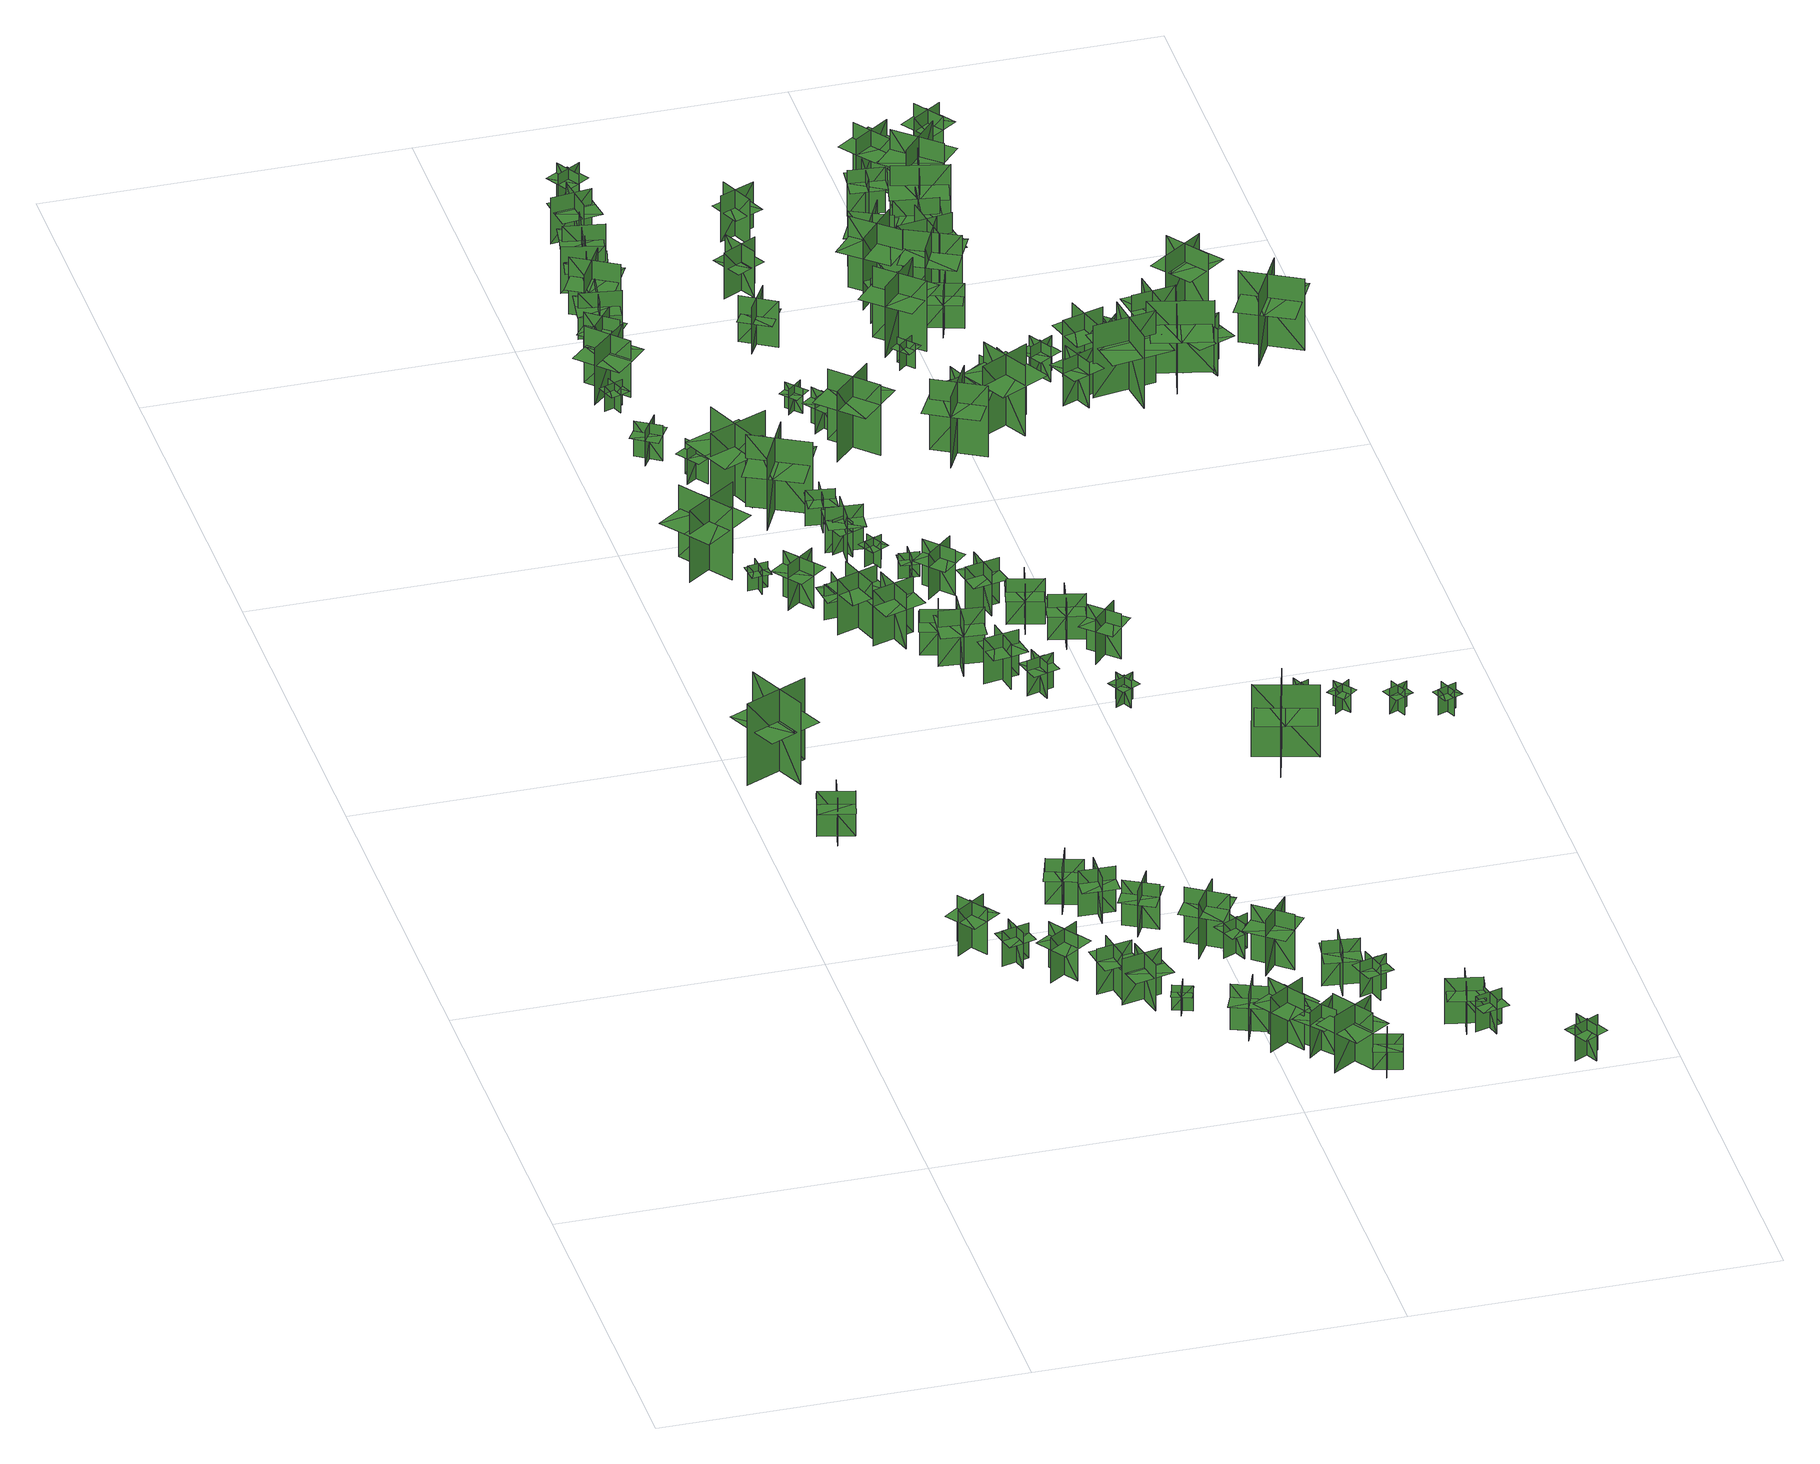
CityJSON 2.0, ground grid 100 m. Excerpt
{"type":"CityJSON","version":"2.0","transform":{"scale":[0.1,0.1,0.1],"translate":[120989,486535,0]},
"CityObjects":{
"tree1":{"type":"SolitaryVegetationObject","geometry":[{"type":"MultiSurface","lod":"1","boundaries":[[[0,1,2]],[[0,2,3]],[[4,5,6]],[[4,6,7]],[[8,9,10]],[[8,10,11]],[[8,11,12]],[[8,12,13]]]}]},
"tree2":{"type":"SolitaryVegetationObject","geometry":[{"type":"MultiSurface","lod":"1","boundaries":[[[14,15,16]],[[14,16,17]],[[18,19,20]],[[18,20,21]],[[22,23,24]],[[22,24,25]],[[22,25,26]],[[22,26,27]]]}]},
"tree3":{"type":"SolitaryVegetationObject","geometry":[{"type":"MultiSurface","lod":"1","boundaries":[[[28,29,30]],[[28,30,31]],[[32,33,34]],[[32,34,35]],[[36,37,38]],[[36,38,39]],[[36,40,41]],[[36,41,37]]]}]},
"tree4":{"type":"SolitaryVegetationObject","geometry":[{"type":"MultiSurface","lod":"1","boundaries":[[[42,43,44]],[[42,44,45]],[[46,47,48]],[[46,48,49]],[[50,51,52]],[[50,52,53]],[[50,53,54]],[[50,54,55]]]}]},
"tree5":{"type":"SolitaryVegetationObject","geometry":[{"type":"MultiSurface","lod":"1","boundaries":[[[56,57,58]],[[56,58,59]],[[60,61,62]],[[60,62,63]],[[64,65,66]],[[64,66,67]],[[64,67,68]],[[64,68,69]]]}]},
"tree6":{"type":"SolitaryVegetationObject","geometry":[{"type":"MultiSurface","lod":"1","boundaries":[[[70,71,72]],[[70,72,73]],[[74,75,76]],[[74,76,77]],[[78,79,80]],[[78,80,81]],[[78,81,82]],[[78,82,83]]]}]},
"tree7":{"type":"SolitaryVegetationObject","geometry":[{"type":"MultiSurface","lod":"1","boundaries":[[[84,85,86]],[[84,86,87]],[[88,89,90]],[[88,90,91]],[[92,93,94]],[[92,94,95]],[[92,95,96]],[[92,96,97]]]}]},
"tree8":{"type":"SolitaryVegetationObject","geometry":[{"type":"MultiSurface","lod":"1","boundaries":[[[98,99,100]],[[98,100,101]],[[102,103,104]],[[102,104,105]],[[106,107,108]],[[106,108,109]],[[106,109,110]],[[106,110,111]]]}]},
"tree9":{"type":"SolitaryVegetationObject","geometry":[{"type":"MultiSurface","lod":"1","boundaries":[[[112,113,114]],[[112,114,115]],[[116,117,118]],[[116,118,119]],[[120,121,122]],[[120,122,123]],[[120,123,124]],[[120,124,125]]]}]},
"tree10":{"type":"SolitaryVegetationObject","geometry":[{"type":"MultiSurface","lod":"1","boundaries":[[[126,127,128]],[[126,128,129]],[[130,131,132]],[[130,132,133]],[[134,135,136]],[[134,136,137]],[[134,137,138]],[[134,138,139]]]}]},
"tree11":{"type":"SolitaryVegetationObject","geometry":[{"type":"MultiSurface","lod":"1","boundaries":[[[140,141,142]],[[140,142,143]],[[144,145,146]],[[144,146,147]],[[148,149,150]],[[148,150,151]],[[148,151,152]],[[148,152,153]]]}]},
"tree12":{"type":"SolitaryVegetationObject","geometry":[{"type":"MultiSurface","lod":"1","boundaries":[[[154,155,156]],[[154,156,157]],[[158,159,160]],[[158,160,161]],[[162,163,164]],[[162,164,165]],[[162,165,166]],[[162,166,167]]]}]},
"tree13":{"type":"SolitaryVegetationObject","geometry":[{"type":"MultiSurface","lod":"1","boundaries":[[[168,169,170]],[[168,170,171]],[[172,173,174]],[[172,174,175]],[[176,177,178]],[[176,178,179]],[[176,179,180]],[[176,180,181]]]}]},
"tree14":{"type":"SolitaryVegetationObject","geometry":[{"type":"MultiSurface","lod":"1","boundaries":[[[182,183,184]],[[182,184,185]],[[186,187,188]],[[186,188,189]],[[190,191,192]],[[190,192,193]],[[190,193,194]],[[190,194,195]]]}]},
"tree15":{"type":"SolitaryVegetationObject","geometry":[{"type":"MultiSurface","lod":"1","boundaries":[[[196,197,198]],[[196,198,199]],[[200,201,202]],[[200,202,203]],[[204,205,206]],[[204,206,207]],[[204,207,208]],[[204,208,209]]]}]},
"tree16":{"type":"SolitaryVegetationObject","geometry":[{"type":"MultiSurface","lod":"1","boundaries":[[[210,211,212]],[[210,212,213]],[[214,215,216]],[[214,216,217]],[[218,219,220]],[[218,220,221]],[[218,221,222]],[[218,222,223]]]}]},
"tree17":{"type":"SolitaryVegetationObject","geometry":[{"type":"MultiSurface","lod":"1","boundaries":[[[224,225,226]],[[224,226,227]],[[228,229,230]],[[228,230,231]],[[232,233,234]],[[232,234,235]],[[232,235,236]],[[232,236,237]]]}]},
"tree18":{"type":"SolitaryVegetationObject","geometry":[{"type":"MultiSurface","lod":"1","boundaries":[[[238,239,240]],[[238,240,241]],[[242,243,244]],[[242,244,245]],[[246,247,248]],[[246,248,249]],[[246,249,250]],[[246,250,251]]]}]},
"tree19":{"type":"SolitaryVegetationObject","geometry":[{"type":"MultiSurface","lod":"1","boundaries":[[[252,253,254]],[[252,254,255]],[[256,257,258]],[[256,258,259]],[[260,261,262]],[[260,262,263]],[[260,263,264]],[[260,264,265]]]}]},
"tree20":{"type":"SolitaryVegetationObject","geometry":[{"type":"MultiSurface","lod":"1","boundaries":[[[266,267,268]],[[266,268,269]],[[270,271,272]],[[270,272,273]],[[274,275,276]],[[274,276,277]],[[274,277,278]],[[274,278,279]]]}]},
"tree21":{"type":"SolitaryVegetationObject","geometry":[{"type":"MultiSurface","lod":"1","boundaries":[[[280,281,282]],[[280,282,283]],[[284,285,286]],[[284,286,287]],[[288,289,290]],[[288,290,291]],[[288,291,292]],[[288,292,293]]]}]},
"tree22":{"type":"SolitaryVegetationObject","geometry":[{"type":"MultiSurface","lod":"1","boundaries":[[[294,295,296]],[[294,296,297]],[[298,299,300]],[[298,300,301]],[[302,303,304]],[[302,304,305]],[[302,305,306]],[[302,306,307]]]}]},
"tree23":{"type":"SolitaryVegetationObject","geometry":[{"type":"MultiSurface","lod":"1","boundaries":[[[308,309,310]],[[308,310,311]],[[312,313,314]],[[312,314,315]],[[316,317,318]],[[316,318,319]],[[316,319,320]],[[316,320,321]]]}]},
"tree24":{"type":"SolitaryVegetationObject","geometry":[{"type":"MultiSurface","lod":"1","boundaries":[[[322,323,324]],[[322,324,325]],[[326,327,328]],[[326,328,329]],[[330,331,332]],[[330,332,333]],[[330,333,334]],[[330,334,335]]]}]},
"tree25":{"type":"SolitaryVegetationObject","geometry":[{"type":"MultiSurface","lod":"1","boundaries":[[[336,337,338]],[[336,338,339]],[[340,341,342]],[[340,342,343]],[[344,345,346]],[[344,346,347]],[[344,347,348]],[[344,348,349]]]}]},
"tree26":{"type":"SolitaryVegetationObject","geometry":[{"type":"MultiSurface","lod":"1","boundaries":[[[350,351,352]],[[350,352,353]],[[354,355,356]],[[354,356,357]],[[358,359,360]],[[358,360,361]],[[358,361,362]],[[358,362,363]]]}]},
"tree27":{"type":"SolitaryVegetationObject","geometry":[{"type":"MultiSurface","lod":"1","boundaries":[[[364,365,366]],[[364,366,367]],[[368,369,370]],[[368,370,371]],[[372,373,374]],[[372,374,375]],[[372,375,376]],[[372,376,377]]]}]},
"tree28":{"type":"SolitaryVegetationObject","geometry":[{"type":"MultiSurface","lod":"1","boundaries":[[[378,379,380]],[[378,380,381]],[[382,383,384]],[[382,384,385]],[[386,387,388]],[[386,388,389]],[[386,389,390]],[[386,390,391]]]}]},
"tree29":{"type":"SolitaryVegetationObject","geometry":[{"type":"MultiSurface","lod":"1","boundaries":[[[392,393,394]],[[392,394,395]],[[396,397,398]],[[396,398,399]],[[400,401,402]],[[400,402,403]],[[400,403,404]],[[400,404,405]]]}]},
"tree30":{"type":"SolitaryVegetationObject","geometry":[{"type":"MultiSurface","lod":"1","boundaries":[[[406,407,408]],[[406,408,409]],[[410,411,412]],[[410,412,413]],[[414,415,416]],[[414,416,417]],[[414,417,418]],[[414,418,419]]]}]},
"tree31":{"type":"SolitaryVegetationObject","geometry":[{"type":"MultiSurface","lod":"1","boundaries":[[[420,421,422]],[[420,422,423]],[[424,425,426]],[[424,426,427]],[[428,429,430]],[[428,430,431]],[[428,431,432]],[[428,432,433]]]}]},
"tree32":{"type":"SolitaryVegetationObject","geometry":[{"type":"MultiSurface","lod":"1","boundaries":[[[434,435,436]],[[434,436,437]],[[438,439,440]],[[438,440,441]],[[442,443,444]],[[442,444,445]],[[442,445,446]],[[442,446,447]]]}]},
"tree33":{"type":"SolitaryVegetationObject","geometry":[{"type":"MultiSurface","lod":"1","boundaries":[[[448,449,450]],[[448,450,451]],[[452,453,454]],[[452,454,455]],[[456,457,458]],[[456,458,459]],[[456,459,460]],[[456,460,461]]]}]},
"tree34":{"type":"SolitaryVegetationObject","geometry":[{"type":"MultiSurface","lod":"1","boundaries":[[[462,463,464]],[[462,464,465]],[[466,467,468]],[[466,468,469]],[[470,471,472]],[[470,472,473]],[[470,473,474]],[[470,474,475]]]}]},
"tree35":{"type":"SolitaryVegetationObject","geometry":[{"type":"MultiSurface","lod":"1","boundaries":[[[476,477,478]],[[476,478,479]],[[480,481,482]],[[480,482,483]],[[484,485,486]],[[484,486,487]],[[484,487,488]],[[484,488,489]]]}]},
"tree36":{"type":"SolitaryVegetationObject","geometry":[{"type":"MultiSurface","lod":"1","boundaries":[[[490,491,492]],[[490,492,493]],[[494,495,496]],[[494,496,497]],[[498,499,500]],[[498,500,501]],[[498,501,502]],[[498,502,503]]]}]},
"tree37":{"type":"SolitaryVegetationObject","geometry":[{"type":"MultiSurface","lod":"1","boundaries":[[[504,505,506]],[[504,506,507]],[[508,509,510]],[[508,510,511]],[[512,513,514]],[[512,514,515]],[[512,515,516]],[[512,516,517]]]}]},
"tree38":{"type":"SolitaryVegetationObject","geometry":[{"type":"MultiSurface","lod":"1","boundaries":[[[518,519,520]],[[518,520,521]],[[522,523,524]],[[522,524,525]],[[526,527,528]],[[526,528,529]],[[526,529,530]],[[526,530,531]]]}]},
"tree39":{"type":"SolitaryVegetationObject","geometry":[{"type":"MultiSurface","lod":"1","boundaries":[[[532,533,534]],[[532,534,535]],[[536,537,538]],[[536,538,539]],[[540,541,542]],[[540,542,543]],[[540,543,544]],[[540,544,545]]]}]},
"tree40":{"type":"SolitaryVegetationObject","geometry":[{"type":"MultiSurface","lod":"1","boundaries":[[[546,547,548]],[[546,548,549]],[[550,551,552]],[[550,552,553]],[[554,555,556]],[[554,556,557]],[[554,557,558]],[[554,558,559]]]}]},
"tree41":{"type":"SolitaryVegetationObject","geometry":[{"type":"MultiSurface","lod":"1","boundaries":[[[560,561,562]],[[560,562,563]],[[564,565,566]],[[564,566,567]],[[568,569,570]],[[568,570,571]],[[568,571,572]],[[568,572,573]]]}]},
"tree42":{"type":"SolitaryVegetationObject","geometry":[{"type":"MultiSurface","lod":"1","boundaries":[[[574,575,576]],[[574,576,577]],[[578,579,580]],[[578,580,581]],[[582,583,584]],[[582,584,585]],[[582,585,586]],[[582,586,587]]]}]},
"tree43":{"type":"SolitaryVegetationObject","geometry":[{"type":"MultiSurface","lod":"1","boundaries":[[[588,589,590]],[[588,590,591]],[[592,593,594]],[[592,594,595]],[[596,597,598]],[[596,598,599]],[[596,599,600]],[[596,600,601]]]}]},
"tree44":{"type":"SolitaryVegetationObject","geometry":[{"type":"MultiSurface","lod":"1","boundaries":[[[602,603,604]],[[602,604,605]],[[606,607,608]],[[606,608,609]],[[610,611,612]],[[610,612,613]],[[610,613,614]],[[610,614,615]]]}]},
"tree45":{"type":"SolitaryVegetationObject","geometry":[{"type":"MultiSurface","lod":"1","boundaries":[[[616,617,618]],[[616,618,619]],[[620,621,622]],[[620,622,623]],[[624,625,626]],[[624,626,627]],[[624,627,628]],[[624,628,629]]]}]},
"tree46":{"type":"SolitaryVegetationObject","geometry":[{"type":"MultiSurface","lod":"1","boundaries":[[[630,631,632]],[[630,632,633]],[[634,635,636]],[[634,636,637]],[[638,639,640]],[[638,640,641]],[[638,641,642]],[[638,642,643]]]}]},
"tree47":{"type":"SolitaryVegetationObject","geometry":[{"type":"MultiSurface","lod":"1","boundaries":[[[644,645,646]],[[644,646,647]],[[648,649,650]],[[648,650,651]],[[652,653,654]],[[652,654,655]],[[652,655,656]],[[652,656,657]]]}]},
"tree48":{"type":"SolitaryVegetationObject","geometry":[{"type":"MultiSurface","lod":"1","boundaries":[[[658,659,660]],[[658,660,661]],[[662,663,664]],[[662,664,665]],[[666,667,668]],[[666,668,669]],[[666,669,670]],[[666,670,671]]]}]},
"tree49":{"type":"SolitaryVegetationObject","geometry":[{"type":"MultiSurface","lod":"1","boundaries":[[[672,673,674]],[[672,674,675]],[[676,677,678]],[[676,678,679]],[[680,681,682]],[[680,682,683]],[[680,683,684]],[[680,684,685]]]}]},
"tree50":{"type":"SolitaryVegetationObject","geometry":[{"type":"MultiSurface","lod":"1","boundaries":[[[686,687,688]],[[686,688,689]],[[690,691,692]],[[690,692,693]],[[694,695,696]],[[694,696,697]],[[694,697,698]],[[694,698,699]]]}]},
"tree51":{"type":"SolitaryVegetationObject","geometry":[{"type":"MultiSurface","lod":"1","boundaries":[[[700,701,702]],[[700,702,703]],[[704,705,706]],[[704,706,707]],[[708,709,710]],[[708,710,711]],[[708,711,712]],[[708,712,713]]]}]},
"tree52":{"type":"SolitaryVegetationObject","geometry":[{"type":"MultiSurface","lod":"1","boundaries":[[[714,715,716]],[[714,716,717]],[[718,719,720]],[[718,720,721]],[[722,723,724]],[[722,724,725]],[[722,725,726]],[[722,726,727]]]}]},
"tree53":{"type":"SolitaryVegetationObject","geometry":[{"type":"MultiSurface","lod":"1","boundaries":[[[728,729,730]],[[728,730,731]],[[732,733,734]],[[732,734,735]],[[736,737,738]],[[736,738,739]],[[736,739,740]],[[736,740,741]]]}]},
"tree54":{"type":"SolitaryVegetationObject","geometry":[{"type":"MultiSurface","lod":"1","boundaries":[[[742,743,744]],[[742,744,745]],[[746,747,748]],[[746,748,749]],[[750,751,752]],[[750,752,753]],[[750,753,754]],[[750,754,755]]]}]},
"tree55":{"type":"SolitaryVegetationObject","geometry":[{"type":"MultiSurface","lod":"1","boundaries":[[[756,757,758]],[[756,758,759]],[[760,761,762]],[[760,762,763]],[[764,765,766]],[[764,766,767]],[[764,767,768]],[[764,768,769]]]}]},
"tree56":{"type":"SolitaryVegetationObject","geometry":[{"type":"MultiSurface","lod":"1","boundaries":[[[770,771,772]],[[770,772,773]],[[774,775,776]],[[774,776,777]],[[778,779,780]],[[778,780,781]],[[778,781,782]],[[778,782,783]]]}]},
"tree57":{"type":"SolitaryVegetationObject","geometry":[{"type":"MultiSurface","lod":"1","boundaries":[[[784,785,786]],[[784,786,787]],[[788,789,790]],[[788,790,791]],[[792,793,794]],[[792,794,795]],[[792,795,796]],[[792,796,797]]]}]},
"tree58":{"type":"SolitaryVegetationObject","geometry":[{"type":"MultiSurface","lod":"1","boundaries":[[[798,799,800]],[[798,800,801]],[[802,803,804]],[[802,804,805]],[[806,807,808]],[[806,808,809]],[[806,809,810]],[[806,810,811]]]}]},
"tree59":{"type":"SolitaryVegetationObject","geometry":[{"type":"MultiSurface","lod":"1","boundaries":[[[812,813,814]],[[812,814,815]],[[816,817,818]],[[816,818,819]],[[820,821,822]],[[820,822,823]],[[820,823,824]],[[820,824,825]]]}]},
"tree60":{"type":"SolitaryVegetationObject","geometry":[{"type":"MultiSurface","lod":"1","boundaries":[[[826,827,828]],[[826,828,829]],[[830,831,832]],[[830,832,833]],[[834,835,836]],[[834,836,837]],[[834,837,838]],[[834,838,839]]]}]},
"tree61":{"type":"SolitaryVegetationObject","geometry":[{"type":"MultiSurface","lod":"1","boundaries":[[[840,841,842]],[[840,842,843]],[[844,845,846]],[[844,846,847]],[[848,849,850]],[[848,850,851]],[[848,852,853]],[[848,853,849]]]}]},
"tree62":{"type":"SolitaryVegetationObject","geometry":[{"type":"MultiSurface","lod":"1","boundaries":[[[854,855,856]],[[854,856,857]],[[858,859,860]],[[858,860,861]],[[862,863,864]],[[862,864,865]],[[862,865,866]],[[862,866,867]]]}]},
"tree63":{"type":"SolitaryVegetationObject","geometry":[{"type":"MultiSurface","lod":"1","boundaries":[[[868,869,870]],[[868,870,871]],[[872,873,874]],[[872,874,875]],[[876,877,878]],[[876,878,879]],[[876,879,880]],[[876,880,881]]]}]},
"tree64":{"type":"SolitaryVegetationObject","geometry":[{"type":"MultiSurface","lod":"1","boundaries":[[[882,883,884]],[[882,884,885]],[[886,887,888]],[[886,888,889]],[[890,891,892]],[[890,892,893]],[[890,894,895]],[[890,895,891]]]}]},
"tree65":{"type":"SolitaryVegetationObject","geometry":[{"type":"MultiSurface","lod":"1","boundaries":[[[896,897,898]],[[896,898,899]],[[900,901,902]],[[900,902,903]],[[904,905,906]],[[904,906,907]],[[904,907,908]],[[904,908,909]]]}]},
"tree66":{"type":"SolitaryVegetationObject","geometry":[{"type":"MultiSurface","lod":"1","boundaries":[[[910,911,912]],[[910,912,913]],[[914,915,916]],[[914,916,917]],[[918,919,920]],[[918,920,921]],[[918,922,923]],[[918,923,919]]]}]},
"tree67":{"type":"SolitaryVegetationObject","geometry":[{"type":"MultiSurface","lod":"1","boundaries":[[[924,925,926]],[[924,926,927]],[[928,929,930]],[[928,930,931]],[[932,933,934]],[[932,934,935]],[[932,935,936]],[[932,936,937]]]}]},
"tree68":{"type":"SolitaryVegetationObject","geometry":[{"type":"MultiSurface","lod":"1","boundaries":[[[938,939,940]],[[938,940,941]],[[942,943,944]],[[942,944,945]],[[946,947,948]],[[946,948,949]],[[946,949,950]],[[946,950,951]]]}]},
"tree69":{"type":"SolitaryVegetationObject","geometry":[{"type":"MultiSurface","lod":"1","boundaries":[[[952,953,954]],[[952,954,955]],[[956,957,958]],[[956,958,959]],[[960,961,962]],[[960,962,963]],[[960,963,964]],[[960,964,965]]]}]},
"tree70":{"type":"SolitaryVegetationObject","geometry":[{"type":"MultiSurface","lod":"1","boundaries":[[[966,967,968]],[[966,968,969]],[[970,971,972]],[[970,972,973]],[[974,975,976]],[[974,976,977]],[[974,977,978]],[[974,978,979]]]}]},
"tree71":{"type":"SolitaryVegetationObject","geometry":[{"type":"MultiSurface","lod":"1","boundaries":[[[980,981,982]],[[980,982,983]],[[984,985,986]],[[984,986,987]],[[988,989,990]],[[988,990,991]],[[988,991,992]],[[988,992,993]]]}]},
"tree72":{"type":"SolitaryVegetationObject","geometry":[{"type":"MultiSurface","lod":"1","boundaries":[[[994,995,996]],[[994,996,997]],[[998,999,1000]],[[998,1000,1001]],[[1002,1003,1004]],[[1002,1004,1005]],[[1002,1005,1006]],[[1002,1006,1007]]]}]},
"tree73":{"type":"SolitaryVegetationObject","geometry":[{"type":"MultiSurface","lod":"1","boundaries":[[[1008,1009,1010]],[[1008,1010,1011]],[[1012,1013,1014]],[[1012,1014,1015]],[[1016,1017,1018]],[[1016,1018,1019]],[[1016,1019,1020]],[[1016,1020,1021]]]}]},
"tree74":{"type":"SolitaryVegetationObject","geometry":[{"type":"MultiSurface","lod":"1","boundaries":[[[1022,1023,1024]],[[1022,1024,1025]],[[1026,1027,1028]],[[1026,1028,1029]],[[1030,1031,1032]],[[1030,1032,1033]],[[1030,1033,1034]],[[1030,1034,1035]]]}]},
"tree75":{"type":"SolitaryVegetationObject","geometry":[{"type":"MultiSurface","lod":"1","boundaries":[[[1036,1037,1038]],[[1036,1038,1039]],[[1040,1041,1042]],[[1040,1042,1043]],[[1044,1045,1046]],[[1044,1046,1047]],[[1044,1047,1048]],[[1044,1048,1049]]]}]},
"tree76":{"type":"SolitaryVegetationObject","geometry":[{"type":"MultiSurface","lod":"1","boundaries":[[[1050,1051,1052]],[[1050,1052,1053]],[[1054,1055,1056]],[[1054,1056,1057]],[[1058,1059,1060]],[[1058,1060,1061]],[[1058,1061,1062]],[[1058,1062,1063]]]}]},
"tree77":{"type":"SolitaryVegetationObject","geometry":[{"type":"MultiSurface","lod":"1","boundaries":[[[1064,1065,1066]],[[1064,1066,1067]],[[1068,1069,1070]],[[1068,1070,1071]],[[1072,1073,1074]],[[1072,1074,1075]],[[1072,1075,1076]],[[1072,1076,1077]]]}]},
"tree78":{"type":"SolitaryVegetationObject","geometry":[{"type":"MultiSurface","lod":"1","boundaries":[[[1078,1079,1080]],[[1078,1080,1081]],[[1082,1083,1084]],[[1082,1084,1085]],[[1086,1087,1088]],[[1086,1088,1089]],[[1086,1089,1090]],[[1086,1090,1091]]]}]},
"tree79":{"type":"SolitaryVegetationObject","geometry":[{"type":"MultiSurface","lod":"1","boundaries":[[[1092,1093,1094]],[[1092,1094,1095]],[[1096,1097,1098]],[[1096,1098,1099]],[[1100,1101,1102]],[[1100,1102,1103]],[[1100,1103,1104]],[[1100,1104,1105]]]}]},
"tree80":{"type":"SolitaryVegetationObject","geometry":[{"type":"MultiSurface","lod":"1","boundaries":[[[1106,1107,1108]],[[1106,1108,1109]],[[1110,1111,1112]],[[1110,1112,1113]],[[1114,1115,1116]],[[1114,1116,1117]],[[1114,1117,1118]],[[1114,1118,1119]]]}]},
"tree81":{"type":"SolitaryVegetationObject","geometry":[{"type":"MultiSurface","lod":"1","boundaries":[[[1120,1121,1122]],[[1120,1122,1123]],[[1124,1125,1126]],[[1124,1126,1127]],[[1128,1129,1130]],[[1128,1130,1131]],[[1128,1131,1132]],[[1128,1132,1133]]]}]},
"tree82":{"type":"SolitaryVegetationObject","geometry":[{"type":"MultiSurface","lod":"1","boundaries":[[[1134,1135,1136]],[[1134,1136,1137]],[[1138,1139,1140]],[[1138,1140,1141]],[[1142,1143,1144]],[[1142,1144,1145]],[[1142,1145,1146]],[[1142,1146,1147]]]}]},
"tree83":{"type":"SolitaryVegetationObject","geometry":[{"type":"MultiSurface","lod":"1","boundaries":[[[1148,1149,1150]],[[1148,1150,1151]],[[1152,1153,1154]],[[1152,1154,1155]],[[1156,1157,1158]],[[1156,1158,1159]],[[1156,1159,1160]],[[1156,1160,1161]]]}]},
"tree84":{"type":"SolitaryVegetationObject","geometry":[{"type":"MultiSurface","lod":"1","boundaries":[[[1162,1163,1164]],[[1162,1164,1165]],[[1166,1167,1168]],[[1166,1168,1169]],[[1170,1171,1172]],[[1170,1172,1173]],[[1170,1173,1174]],[[1170,1174,1175]]]}]},
"tree85":{"type":"SolitaryVegetationObject","geometry":[{"type":"MultiSurface","lod":"1","boundaries":[[[1176,1177,1178]],[[1176,1178,1179]],[[1180,1181,1182]],[[1180,1182,1183]],[[1184,1185,1186]],[[1184,1186,1187]],[[1184,1187,1188]],[[1184,1188,1189]]]}]},
"tree86":{"type":"SolitaryVegetationObject","geometry":[{"type":"MultiSurface","lod":"1","boundaries":[[[1190,1191,1192]],[[1190,1192,1193]],[[1194,1195,1196]],[[1194,1196,1197]],[[1198,1199,1200]],[[1198,1200,1201]],[[1198,1201,1202]],[[1198,1202,1203]]]}]},
"tree87":{"type":"SolitaryVegetationObject","geometry":[{"type":"MultiSurface","lod":"1","boundaries":[[[1204,1205,1206]],[[1204,1206,1207]],[[1208,1209,1210]],[[1208,1210,1211]],[[1212,1213,1214]],[[1212,1214,1215]],[[1212,1215,1216]],[[1212,1216,1217]]]}]},
"tree88":{"type":"SolitaryVegetationObject","geometry":[{"type":"MultiSurface","lod":"1","boundaries":[[[1218,1219,1220]],[[1218,1220,1221]],[[1222,1223,1224]],[[1222,1224,1225]],[[1226,1227,1228]],[[1226,1228,1229]],[[1226,1229,1230]],[[1226,1230,1231]]]}]},
"tree89":{"type":"SolitaryVegetationObject","geometry":[{"type":"MultiSurface","lod":"1","boundaries":[[[1232,1233,1234]],[[1232,1234,1235]],[[1236,1237,1238]],[[1236,1238,1239]],[[1240,1241,1242]],[[1240,1242,1243]],[[1240,1243,1244]],[[1240,1244,1245]]]}]},
"tree90":{"type":"SolitaryVegetationObject","geometry":[{"type":"MultiSurface","lod":"1","boundaries":[[[1246,1247,1248]],[[1246,1248,1249]],[[1250,1251,1252]],[[1250,1252,1253]],[[1254,1255,1256]],[[1254,1256,1257]],[[1254,1257,1258]],[[1254,1258,1259]]]}]},
"tree91":{"type":"SolitaryVegetationObject","geometry":[{"type":"MultiSurface","lod":"1","boundaries":[[[1260,1261,1262]],[[1260,1262,1263]],[[1264,1265,1266]],[[1264,1266,1267]],[[1268,1269,1270]],[[1268,1270,1271]],[[1268,1271,1272]],[[1268,1272,1273]]]}]},
"tree92":{"type":"SolitaryVegetationObject","geometry":[{"type":"MultiSurface","lod":"1","boundaries":[[[1274,1275,1276]],[[1274,1276,1277]],[[1278,1279,1280]],[[1278,1280,1281]],[[1282,1283,1284]],[[1282,1284,1285]],[[1282,1286,1287]],[[1282,1287,1283]]]}]},
"tree93":{"type":"SolitaryVegetationObject","geometry":[{"type":"MultiSurface","lod":"1","boundaries":[[[1288,1289,1290]],[[1288,1290,1291]],[[1292,1293,1294]],[[1292,1294,1295]],[[1296,1297,1298]],[[1296,1298,1299]],[[1296,1300,1301]],[[1296,1301,1297]]]}]},
"tree94":{"type":"SolitaryVegetationObject","geometry":[{"type":"MultiSurface","lod":"1","boundaries":[[[1302,1303,1304]],[[1302,1304,1305]],[[1306,1307,1308]],[[1306,1308,1309]],[[1310,1311,1312]],[[1310,1312,1313]],[[1310,1314,1315]],[[1310,1315,1311]]]}]},
"tree95":{"type":"SolitaryVegetationObject","geometry":[{"type":"MultiSurface","lod":"1","boundaries":[[[1316,1317,1318]],[[1316,1318,1319]],[[1320,1321,1322]],[[1320,1322,1323]],[[1324,1325,1326]],[[1324,1326,1327]],[[1324,1327,1328]],[[1324,1328,1329]]]}]},
"tree96":{"type":"SolitaryVegetationObject","geometry":[{"type":"MultiSurface","lod":"1","boundaries":[[[1330,1331,1332]],[[1330,1332,1333]],[[1334,1335,1336]],[[1334,1336,1337]],[[1338,1339,1340]],[[1338,1340,1341]],[[1338,1342,1343]],[[1338,1343,1339]]]}]},
"tree97":{"type":"SolitaryVegetationObject","geometry":[{"type":"MultiSurface","lod":"1","boundaries":[[[1344,1345,1346]],[[1344,1346,1347]],[[1348,1349,1350]],[[1348,1350,1351]],[[1352,1353,1354]],[[1352,1354,1355]],[[1352,1355,1356]],[[1352,1356,1357]]]}]},
"tree98":{"type":"SolitaryVegetationObject","geometry":[{"type":"MultiSurface","lod":"1","boundaries":[[[1358,1359,1360]],[[1358,1360,1361]],[[1362,1363,1364]],[[1362,1364,1365]],[[1366,1367,1368]],[[1366,1368,1369]],[[1366,1369,1370]],[[1366,1370,1371]]]}]},
"tree99":{"type":"SolitaryVegetationObject","geometry":[{"type":"MultiSurface","lod":"1","boundaries":[[[1372,1373,1374]],[[1372,1374,1375]],[[1376,1377,1378]],[[1376,1378,1379]],[[1380,1381,1382]],[[1380,1382,1383]],[[1380,1383,1384]],[[1380,1384,1385]]]}]},
"tree100":{"type":"SolitaryVegetationObject","geometry":[{"type":"MultiSurface","lod":"1","boundaries":[[[1386,1387,1388]],[[1386,1388,1389]],[[1390,1391,1392]],[[1390,1392,1393]],[[1394,1395,1396]],[[1394,1396,1397]],[[1394,1397,1398]],[[1394,1398,1399]]]}]},
"tree101":{"type":"SolitaryVegetationObject","geometry":[{"type":"MultiSurface","lod":"1","boundaries":[[[1400,1401,1402]],[[1400,1402,1403]],[[1404,1405,1406]],[[1404,1406,1407]],[[1408,1409,1410]],[[1408,1410,1411]],[[1408,1411,1412]],[[1408,1412,1413]]]}]},
"tree102":{"type":"SolitaryVegetationObject","geometry":[{"type":"MultiSurface","lod":"1","boundaries":[[[1414,1415,1416]],[[1414,1416,1417]],[[1418,1419,1420]],[[1418,1420,1421]],[[1422,1423,1424]],[[1422,1424,1425]],[[1422,1425,1426]],[[1422,1426,1427]]]}]},
"tree103":{"type":"SolitaryVegetationObject","geometry":[{"type":"MultiSurface","lod":"1","boundaries":[[[1428,1429,1430]],[[1428,1430,1431]],[[1432,1433,1434]],[[1432,1434,1435]],[[1436,1437,1438]],[[1436,1438,1439]],[[1436,1439,1440]],[[1436,1440,1441]]]}]}
},
"vertices":[
[172,1506,17],[195,1603,17],[195,1603,155],[172,1506,155],[229,1540,17],[132,1564,17],[132,1564,155],[229,1540,155],[229,1540,116],[241,1589,116],[144,1612,116],[132,1564,116],[120,1515,116],[217,1492,116],
[416,984,15],[334,927,15],[334,927,154],[416,984,154],[350,996,15],[407,914,15],[407,914,154],[350,996,154],[350,996,115],[310,967,115],[366,886,115],[407,914,115],[448,942,115],[391,1024,115],
[161,1823,9],[81,1998,9],[81,1998,258],[161,1823,258],[202,1936,9],[202,1936,258],[27,1856,258],[27,1856,9],[149,1831,162],[79,1984,162],[8,1951,162],[78,1799,162],[223,1865,162],[153,2018,162],
[478,822,17],[458,897,17],[458,897,125],[478,822,125],[504,866,17],[429,846,17],[429,846,125],[504,866,125],[504,866,95],[494,904,95],[419,884,95],[429,846,95],[439,809,95],[514,829,95],
[599,733,14],[544,816,14],[544,816,153],[599,733,153],[612,798,14],[529,743,14],[529,743,153],[612,798,153],[612,798,114],[585,839,114],[502,784,114],[529,743,114],[557,701,114],[640,756,114],
[668,716,12],[685,618,12],[685,618,151],[668,716,151],[629,662,12],[727,679,12],[727,679,151],[629,662,151],[629,662,112],[638,613,112],[736,630,112],[727,679,112],[719,728,112],[621,711,112],
[679,597,11],[790,621,11],[790,621,152],[679,597,152],[755,548,11],[730,659,11],[730,659,152],[755,548,152],[688,591,107],[700,540,107],[810,566,107],[798,617,107],[786,668,107],[675,641,107],
[797,544,9],[849,525,9],[849,525,86],[797,544,86],[813,510,9],[831,563,9],[831,563,86],[813,510,86],[813,510,65],[839,501,65],[857,553,65],[831,563,65],[805,572,65],[787,520,65],
[616,1110,11],[710,1079,11],[710,1079,150],[616,1110,150],[645,1051,11],[677,1145,11],[677,1145,150],[645,1051,150],[645,1051,111],[693,1035,111],[724,1130,111],[677,1145,111],[629,1161,111],[598,1066,111],
[732,982,11],[735,1082,11],[735,1082,150],[732,982,150],[781,1028,11],[681,1031,11],[681,1031,150],[781,1028,150],[781,1028,111],[782,1077,111],[683,1081,111],[681,1031,111],[679,981,111],[779,978,111],
[282,2921,10],[139,2818,10],[139,2818,229],[282,2921,229],[144,2944,10],[247,2801,10],[247,2801,229],[144,2944,229],[266,2925,159],[217,2990,159],[76,2885,159],[125,2820,159],[173,2754,159],[314,2860,159],
[948,352,9],[985,444,9],[985,444,148],[948,352,148],[1009,378,9],[917,415,9],[917,415,148],[1009,378,148],[1009,378,109],[1028,424,109],[935,461,109],[917,415,109],[898,369,109],[991,332,109],
[804,899,10],[850,987,10],[850,987,148],[804,899,148],[867,918,10],[779,964,10],[779,964,148],[867,918,148],[867,918,109],[890,963,109],[802,1009,109],[779,964,109],[756,920,109],[844,874,109],
[325,2741,13],[270,2736,13],[270,2736,90],[325,2741,90],[297,2765,13],[302,2710,13],[302,2710,90],[297,2765,90],[297,2765,69],[269,2763,69],[274,2707,69],[302,2710,69],[329,2712,69],[324,2768,69],
[1075,276,6],[1008,378,6],[1008,378,175],[1075,276,175],[1092,356,6],[990,288,6],[990,288,175],[1092,356,175],[1092,356,128],[1058,406,128],[957,339,128],[990,288,128],[1024,238,128],[1125,305,128],
[345,2617,15],[425,2677,15],[425,2677,154],[345,2617,154],[411,2608,15],[351,2687,15],[351,2687,154],[411,2608,154],[411,2608,115],[451,2638,115],[390,2717,115],[351,2687,115],[311,2657,115],[371,2577,115],
[1079,230,10],[1156,294,10],[1156,294,149],[1079,230,149],[1146,224,10],[1081,300,10],[1081,300,149],[1146,224,149],[1146,224,110],[1184,256,110],[1119,332,110],[1081,300,110],[1043,268,110],[1107,192,110],
[992,862,9],[927,759,9],[927,759,178],[992,862,178],[913,845,9],[1016,780,9],[1016,780,178],[913,845,178],[913,845,131],[881,793,131],[984,728,131],[1016,780,131],[1048,832,131],[945,896,131],
[171,3369,17],[213,3434,17],[213,3434,125],[171,3369,125],[221,3380,17],[156,3422,17],[156,3422,125],[221,3380,125],[221,3380,95],[242,3413,95],[177,3454,95],[156,3422,95],[135,3389,95],[201,3347,95],
[510,2557,15],[423,2548,15],[423,2548,124],[510,2557,124],[456,2601,15],[465,2514,15],[465,2514,124],[456,2601,124],[504,2563,89],[499,2603,89],[412,2593,89],[417,2552,89],[422,2512,89],[509,2523,89],
[1145,255,8],[1219,138,8],[1219,138,180],[1145,255,180],[1121,148,8],[1238,222,8],[1238,222,180],[1121,148,180],[1141,242,125],[1088,207,125],[1164,92,125],[1217,127,125],[1270,162,125],[1194,278,125],
[553,2515,12],[438,2476,12],[438,2476,182],[553,2515,182],[481,2551,12],[519,2436,12],[519,2436,182],[481,2551,182],[481,2551,134],[423,2532,134],[462,2416,134],[519,2436,134],[577,2455,134],[538,2571,134],
[1040,723,12],[1008,794,12],[1008,794,119],[1040,723,119],[1059,771,12],[988,740,12],[988,740,119],[1059,771,119],[1059,771,89],[1043,806,89],[972,775,89],[988,740,89],[1003,704,89],[1074,735,89],
[193,3670,13],[142,3651,13],[142,3651,90],[193,3670,90],[160,3685,13],[179,3633,13],[179,3633,90],[160,3685,90],[160,3685,69],[134,3676,69],[153,3624,69],[179,3633,69],[205,3643,69],[186,3695,69],
[262,3310,15],[306,3247,15],[306,3247,122],[262,3310,122],[253,3260,15],[317,3304,15],[317,3304,122],[253,3260,122],[253,3260,92],[275,3228,92],[339,3272,92],[317,3304,92],[295,3336,92],[231,3292,92],
[1265,161,10],[1243,87,10],[1243,87,118],[1265,161,118],[1220,136,10],[1294,114,10],[1294,114,118],[1220,136,118],[1220,136,88],[1209,99,88],[1283,77,88],[1294,114,88],[1305,152,88],[1231,174,88],
[591,2368,11],[555,2484,11],[555,2484,180],[591,2368,180],[629,2440,11],[513,2403,11],[513,2403,180],[629,2440,180],[629,2440,133],[611,2498,133],[495,2462,133],[513,2403,133],[531,2345,133],[647,2382,133],
[129,3805,8],[225,3705,8],[225,3705,180],[129,3805,180],[127,3695,8],[227,3791,8],[227,3791,180],[127,3695,180],[128,3792,125],[83,3747,125],[180,3649,125],[226,3694,125],[271,3739,125],[173,3837,125],
[1072,637,8],[1148,732,8],[1148,732,177],[1072,637,177],[1152,645,8],[1057,721,8],[1057,721,177],[1152,645,177],[1152,645,130],[1190,693,130],[1095,769,130],[1057,721,130],[1019,674,130],[1114,598,130],
[451,3226,9],[288,3159,9],[288,3159,228],[451,3226,228],[321,3280,9],[389,3117,9],[389,3117,228],[321,3280,228],[436,3233,158],[403,3308,158],[242,3238,158],[274,3163,158],[307,3089,158],[468,3159,158],
[617,2331,11],[714,2305,11],[714,2305,149],[617,2331,149],[650,2273,11],[676,2369,11],[676,2369,149],[650,2273,149],[650,2273,111],[698,2260,111],[724,2356,111],[676,2369,111],[628,2382,111],[602,2286,111],
[238,3860,8],[159,3920,8],[159,3920,146],[238,3860,146],[229,3926,8],[169,3847,8],[169,3847,146],[229,3926,146],[229,3926,108],[190,3956,108],[129,3877,108],[169,3847,108],[209,3816,108],[269,3896,108],
[395,3002,11],[475,3159,11],[475,3159,230],[395,3002,230],[528,3045,11],[372,3126,11],[372,3126,230],[528,3045,230],[411,3007,159],[484,2971,159],[562,3129,159],[489,3165,159],[416,3200,159],[338,3042,159],
[647,2264,12],[768,2252,12],[768,2252,181],[647,2264,181],[698,2201,12],[711,2322,12],[711,2322,181],[698,2201,181],[698,2201,133],[759,2195,133],[771,2316,133],[711,2322,133],[650,2328,133],[638,2207,133],
[1250,589,11],[1236,490,11],[1236,490,149],[1250,589,149],[1197,549,11],[1296,536,11],[1296,536,149],[1197,549,149],[1197,549,110],[1190,500,110],[1289,486,110],[1296,536,110],[1302,585,110],[1204,599,110],
[558,2892,18],[550,2792,18],[550,2792,156],[558,2892,156],[507,2849,18],[606,2841,18],[606,2841,156],[507,2849,156],[507,2849,118],[503,2800,118],[602,2791,118],[606,2841,118],[610,2890,118],[511,2899,118],
[524,2834,19],[597,2859,19],[597,2859,126],[524,2834,126],[570,2811,19],[544,2884,19],[544,2884,126],[570,2811,126],[570,2811,96],[607,2824,96],[581,2897,96],[544,2884,96],[508,2871,96],[534,2798,96],
[281,3990,6],[169,4008,6],[169,4008,147],[281,3990,147],[228,4063,6],[210,3951,6],[210,3951,147],[228,4063,147],[276,3999,102],[283,4051,102],[171,4067,102],[163,4015,102],[156,3964,102],[268,3947,102],
[568,2973,20],[491,2983,20],[491,2983,128],[568,2973,128],[536,3014,20],[527,2938,20],[527,2938,128],[536,3014,128],[536,3014,98],[498,3019,98],[488,2942,98],[527,2938,98],[565,2933,98],[575,3010,98],
[835,2165,15],[737,2148,15],[737,2148,154],[835,2165,154],[781,2203,15],[798,2105,15],[798,2105,154],[781,2203,154],[781,2203,115],[732,2195,115],[749,2097,115],[798,2105,115],[847,2114,115],[830,2212,115],
[637,2780,19],[587,2756,19],[587,2756,96],[637,2780,96],[602,2792,19],[626,2742,19],[626,2742,96],[602,2792,96],[602,2792,75],[577,2781,75],[601,2731,75],[626,2742,75],[651,2754,75],[627,2804,75],
[1303,516,12],[1325,442,12],[1325,442,119],[1303,516,119],[1278,471,12],[1353,493,12],[1353,493,119],[1278,471,119],[1278,471,89],[1290,434,89],[1364,456,89],[1353,493,89],[1341,530,89],[1267,508,89],
[192,4036,5],[261,4156,5],[261,4156,178],[192,4036,178],[298,4065,5],[178,4133,5],[178,4133,178],[298,4065,178],[205,4038,122],[261,4008,122],[327,4129,122],[271,4160,122],[215,4191,122],[149,4069,122],
[828,2058,19],[903,2079,19],[903,2079,127],[828,2058,127],[874,2033,19],[852,2107,19],[852,2107,127],[874,2033,127],[874,2033,97],[911,2044,97],[889,2118,97],[852,2107,97],[815,2096,97],[836,2022,97],
[684,2654,18],[687,2709,18],[687,2709,95],[684,2654,95],[712,2678,18],[656,2682,18],[656,2682,95],[712,2678,95],[712,2678,74],[713,2706,74],[658,2709,74],[656,2682,74],[655,2654,74],[710,2650,74],
[184,4232,5],[295,4207,5],[295,4207,146],[184,4232,146],[232,4156,5],[257,4266,5],[257,4266,146],[232,4156,146],[189,4223,100],[179,4172,100],[289,4148,100],[300,4200,100],[311,4251,100],[200,4274,100],
[778,2572,15],[710,2645,15],[710,2645,154],[778,2572,154],[781,2638,15],[707,2571,15],[707,2571,154],[781,2638,154],[781,2638,115],[747,2675,115],[674,2608,115],[707,2571,115],[741,2534,115],[814,2602,115],
[324,4306,5],[213,4326,5],[213,4326,146],[324,4306,146],[273,4380,5],[252,4268,5],[252,4268,146],[273,4380,146],[319,4315,100],[327,4366,100],[215,4385,100],[207,4333,100],[198,4282,100],[310,4263,100],
[842,2455,14],[821,2552,14],[821,2552,152],[842,2455,152],[878,2510,14],[781,2490,14],[781,2490,152],[878,2510,152],[878,2510,114],[868,2559,114],[771,2539,114],[781,2490,114],[791,2441,114],[889,2461,114],
[1553,276,8],[1455,297,8],[1455,297,147],[1553,276,147],[1517,332,8],[1496,234,8],[1496,234,147],[1517,332,147],[1517,332,108],[1469,342,108],[1447,245,108],[1496,234,108],[1545,224,108],[1566,321,108],
[220,4460,7],[333,4474,7],[333,4474,148],[220,4460,148],[292,4405,7],[277,4517,7],[277,4517,148],[292,4405,148],[228,4453,102],[236,4401,102],[348,4418,102],[340,4469,102],[333,4521,102],[221,4505,102],
[1569,209,12],[1549,284,12],[1549,284,120],[1569,209,120],[1595,254,12],[1520,233,12],[1520,233,120],[1595,254,120],[1595,254,89],[1585,291,89],[1510,271,89],[1520,233,89],[1531,196,89],[1605,216,89],
[868,2407,13],[965,2383,13],[965,2383,152],[868,2407,152],[902,2350,13],[926,2447,13],[926,2447,152],[902,2350,152],[902,2350,113],[950,2338,113],[975,2435,113],[926,2447,113],[878,2459,113],[854,2362,113],
[1031,1936,26],[1083,1964,26],[1083,1964,108],[1031,1936,108],[1068,1924,26],[1041,1976,26],[1041,1976,108],[1068,1924,108],[1068,1924,85],[1095,1938,85],[1067,1990,85],[1041,1976,85],[1015,1962,85],[1042,1910,85],
[590,3504,17],[631,3541,17],[631,3541,94],[590,3504,94],[627,3502,17],[590,3542,17],[590,3542,94],[627,3502,94],[627,3502,72],[648,3520,72],[611,3561,72],[590,3542,72],[570,3524,72],[607,3483,72],
[950,2307,14],[1047,2287,14],[1047,2287,153],[950,2307,153],[986,2251,14],[1006,2349,14],[1006,2349,153],[986,2251,153],[986,2251,114],[1035,2241,114],[1054,2339,114],[1006,2349,114],[957,2359,114],[937,2261,114],
[633,3404,15],[696,3449,15],[696,3449,123],[633,3404,123],[684,3395,15],[638,3458,15],[638,3458,123],[684,3395,123],[684,3395,93],[715,3418,93],[670,3481,93],[638,3458,93],[607,3435,93],[653,3373,93],
[281,4608,9],[347,4648,9],[347,4648,117],[281,4608,117],[331,4595,9],[291,4662,9],[291,4662,117],[331,4595,117],[331,4595,87],[364,4615,87],[324,4682,87],[291,4662,87],[258,4642,87],[298,4575,87],
[762,3374,12],[653,3264,12],[653,3264,227],[762,3374,227],[659,3374,12],[769,3265,12],[769,3265,227],[659,3374,227],[659,3374,167],[604,3319,167],[715,3210,167],[769,3265,167],[823,3320,167],[713,3429,167],
[1107,2165,18],[1034,2233,18],[1034,2233,156],[1107,2165,156],[1105,2231,18],[1037,2158,18],[1037,2158,156],[1105,2231,156],[1105,2231,117],[1069,2265,117],[1001,2193,117],[1037,2158,117],[1073,2124,117],[1141,2197,117],
[558,3876,16],[651,3821,16],[651,3821,156],[558,3876,156],[576,3810,16],[576,3810,156],[631,3904,156],[631,3904,16],[566,3876,102],[648,3828,102],[670,3866,102],[589,3914,102],[543,3837,102],[625,3789,102],
[1784,24,9],[1749,93,9],[1749,93,117],[1784,24,117],[1800,73,9],[1731,38,9],[1731,38,117],[1800,73,117],[1800,73,87],[1782,108,87],[1713,73,87],[1731,38,87],[1749,4,87],[1818,39,87],
[1345,1484,40],[1394,1653,40],[1394,1653,259],[1345,1484,259],[1468,1551,40],[1298,1600,40],[1299,1600,259],[1468,1551,259],[1360,1491,189],[1439,1470,189],[1485,1640,189],[1406,1661,189],[1327,1682,189],[1282,1512,189],
[657,4081,5],[606,4177,5],[606,4177,146],[657,4081,146],[676,4146,5],[676,4146,146],[581,4095,146],[581,4095,5],[650,4085,92],[606,4169,92],[567,4148,92],[611,4065,92],[690,4106,92],[646,4190,92],
[899,3263,9],[1035,3190,9],[1035,3190,225],[899,3263,225],[928,3164,9],[1002,3301,9],[1002,3301,225],[928,3164,225],[928,3164,164],[996,3127,164],[1070,3264,164],[1002,3301,164],[934,3337,164],[860,3201,164],
[668,4422,4],[711,4323,4],[711,4323,144],[668,4422,144],[644,4359,4],[644,4359,144],[743,4402,144],[743,4402,4],[675,4418,90],[713,4331,90],[753,4349,90],[715,4435,90],[633,4400,90],[671,4313,90],
[1033,3324,13],[996,3416,13],[996,3416,151],[1033,3324,151],[1059,3385,13],[967,3347,13],[967,3347,151],[1059,3385,151],[1059,3385,113],[1041,3431,113],[948,3394,113],[967,3347,113],[986,3301,113],[1078,3338,113],
[1500,1793,20],[1476,1843,20],[1476,1843,97],[1500,1793,97],[1512,1827,20],[1462,1804,20],[1462,1804,97],[1512,1827,97],[1512,1827,75],[1501,1852,75],[1451,1829,75],[1462,1804,75],[1474,1779,75],[1524,1802,75],
[965,3678,11],[923,3642,11],[923,3642,88],[965,3678,88],[928,3681,11],[964,3639,11],[964,3639,88],[928,3681,88],[928,3681,67],[907,3663,67],[943,3621,67],[964,3639,67],[985,3657,67],[949,3699,67],
[901,3820,6],[1016,3716,6],[1016,3716,222],[901,3820,222],[905,3717,6],[1010,3832,6],[1010,3832,222],[905,3717,222],[905,3717,161],[963,3665,161],[1067,3779,161],[1010,3832,161],[952,3884,161],[848,3769,161],
[1151,3253,13],[1078,3390,13],[1078,3390,228],[1151,3253,228],[1181,3352,13],[1045,3279,13],[1045,3279,228],[1181,3352,228],[1181,3352,168],[1145,3420,168],[1008,3347,168],[1045,3279,168],[1081,3211,168],[1218,3283,168],
[1608,1768,16],[1574,1812,16],[1574,1812,93],[1608,1768,93],[1613,1805,16],[1569,1771,16],[1569,1771,93],[1613,1805,93],[1613,1805,72],[1596,1827,72],[1552,1793,72],[1569,1771,72],[1586,1749,72],[1629,1783,72],
[952,3932,8],[967,3834,8],[967,3834,146],[952,3932,146],[912,3879,8],[1011,3894,8],[1011,3894,146],[912,3879,146],[912,3879,107],[920,3830,107],[1018,3845,107],[1011,3894,107],[1003,3943,107],[905,3928,107],
[1020,3967,4],[903,4068,4],[903,4068,220],[1020,3967,220],[1013,4070,4],[912,3952,4],[912,3952,220],[1013,4070,220],[1013,4070,160],[954,4120,160],[853,4003,160],[912,3952,160],[971,3902,160],[1072,4019,160],
[1105,3534,16],[1138,3481,16],[1138,3481,94],[1105,3534,94],[1093,3486,16],[1147,3519,16],[1147,3519,94],[1093,3486,94],[1103,3529,69],[1079,3513,69],[1113,3460,69],[1137,3476,69],[1162,3492,69],[1127,3545,69],
[1105,3400,16],[1200,3431,16],[1200,3431,155],[1105,3400,155],[1164,3370,16],[1133,3465,16],[1133,3465,155],[1164,3370,155],[1164,3370,116],[1211,3385,116],[1181,3480,116],[1133,3465,116],[1086,3449,116],[1117,3354,116],
[960,4082,5],[1014,4191,5],[1014,4191,174],[960,4082,174],[1037,4108,5],[928,4161,5],[928,4161,174],[1037,4108,174],[1037,4108,127],[1064,4163,127],[954,4216,127],[928,4161,127],[901,4106,127],[1011,4053,127],
[1043,3823,8],[1138,3792,8],[1138,3792,146],[1043,3823,146],[1073,3764,8],[1104,3859,8],[1104,3859,146],[1073,3764,146],[1073,3764,107],[1120,3748,107],[1151,3843,107],[1104,3859,107],[1056,3874,107],[1025,3779,107],
[1719,1776,12],[1741,1725,12],[1741,1725,89],[1719,1776,89],[1705,1742,12],[1756,1764,12],[1756,1764,89],[1705,1742,89],[1705,1742,67],[1716,1716,67],[1767,1738,67],[1756,1764,67],[1745,1789,67],[1694,1767,67],
[1121,4004,4],[1052,3865,4],[1052,3865,219],[1121,4004,219],[1023,3972,4],[1162,3903,4],[1162,3903,219],[1023,3972,219],[1023,3972,159],[988,3902,159],[1127,3833,159],[1162,3903,159],[1196,3972,159],[1058,4041,159],
[1166,4016,3],[1013,3992,3],[1013,3992,218],[1166,4016,218],[1083,4077,3],[1107,3924,3],[1107,3924,218],[1083,4077,218],[1083,4077,158],[1006,4065,158],[1031,3912,158],[1107,3924,158],[1184,3937,158],[1159,4090,158],
[1229,3486,19],[1296,3525,19],[1296,3525,127],[1229,3486,127],[1279,3473,19],[1240,3539,19],[1240,3539,127],[1279,3473,127],[1279,3473,96],[1312,3492,96],[1273,3559,96],[1240,3539,96],[1206,3520,96],[1246,3453,96],
[1281,3359,17],[1373,3398,17],[1373,3398,156],[1281,3359,156],[1343,3333,17],[1304,3425,17],[1304,3425,156],[1343,3333,156],[1343,3333,117],[1388,3353,117],[1350,3445,117],[1304,3425,117],[1258,3406,117],[1297,3314,117],
[1040,4433,4],[1031,4334,4],[1031,4334,143],[1040,4433,143],[989,4391,4],[1088,4381,4],[1088,4381,143],[989,4391,143],[989,4391,104],[984,4341,104],[1083,4332,104],[1088,4381,104],[1093,4431,104],[994,4440,104],
[1173,4161,3],[1052,4179,3],[1052,4179,172],[1173,4161,172],[1125,4226,3],[1107,4106,3],[1107,4106,172],[1125,4226,172],[1125,4226,124],[1065,4235,124],[1047,4115,124],[1107,4106,124],[1168,4097,124],[1185,4218,124],
[1877,1730,8],[1825,1710,8],[1825,1710,85],[1877,1730,85],[1843,1745,8],[1863,1694,8],[1863,1694,85],[1843,1745,85],[1843,1745,64],[1817,1735,64],[1837,1684,64],[1863,1694,64],[1889,1704,64],[1869,1755,64],
[1072,4273,2],[1223,4237,2],[1223,4237,217],[1072,4273,217],[1126,4185,2],[1162,4336,2],[1162,4336,217],[1126,4185,217],[1126,4185,157],[1201,4167,157],[1237,4318,157],[1162,4336,157],[1086,4354,157],[1050,4203,157],
[1432,3527,19],[1316,3492,19],[1316,3492,189],[1432,3527,189],[1361,3566,19],[1396,3450,19],[1396,3450,189],[1361,3566,189],[1361,3566,141],[1303,3549,141],[1338,3432,141],[1396,3450,141],[1454,3467,141],[1420,3584,141],
[1052,4559,5],[1123,4460,5],[1123,4460,174],[1052,4559,174],[1038,4479,5],[1138,4550,5],[1138,4550,174],[1038,4479,174],[1038,4479,127],[1074,4430,127],[1173,4500,127],[1138,4550,127],[1102,4599,127],[1003,4529,127],
[1367,3382,13],[1541,3409,13],[1541,3409,233],[1367,3382,233],[1480,3299,13],[1454,3474,13],[1454,3474,233],[1480,3299,233],[1380,3372,162],[1394,3292,162],[1567,3321,162],[1554,3401,162],[1540,3481,162],[1366,3452,162],
[1131,4333,1],[1233,4450,1],[1233,4450,216],[1131,4333,216],[1234,4340,1],[1117,4441,1],[1117,4441,216],[1234,4340,216],[1234,4340,156],[1285,4398,156],[1168,4500,156],[1117,4441,156],[1067,4383,156],[1183,4281,156],
[1440,3597,21],[1393,3608,21],[1393,3608,83],[1440,3597,83],[1424,3622,21],[1424,3622,83],[1413,3575,83],[1413,3575,21],[1436,3595,59],[1395,3605,59],[1391,3586,59],[1432,3576,59],[1441,3615,59],[1400,3625,59],
[1440,3565,22],[1443,3517,22],[1443,3517,84],[1440,3565,84],[1420,3542,22],[1420,3542,84],[1468,3545,84],[1468,3545,22],[1442,3562,60],[1444,3520,60],[1464,3521,60],[1461,3563,60],[1422,3560,60],[1424,3518,60],
[1522,3565,22],[1474,3563,22],[1474,3563,84],[1522,3565,84],[1500,3585,22],[1500,3585,84],[1502,3537,84],[1502,3537,22],[1519,3563,60],[1477,3561,60],[1478,3542,60],[1520,3543,60],[1519,3583,60],[1477,3582,60],
[1186,4507,4],[1260,4485,4],[1260,4485,112],[1186,4507,112],[1210,4462,4],[1233,4536,4],[1233,4536,112],[1210,4462,112],[1210,4462,82],[1248,4450,82],[1270,4525,82],[1233,4536,82],[1196,4547,82],[1173,4473,82],
[1469,3611,21],[1501,3647,21],[1501,3647,83],[1469,3611,83],[1499,3613,21],[1499,3613,83],[1463,3644,83],[1463,3644,21],[1470,3614,59],[1497,3646,59],[1483,3659,59],[1455,3627,59],[1485,3601,59],[1513,3633,59],
[1579,3340,15],[1621,3511,15],[1621,3511,234],[1579,3340,234],[1699,3413,15],[1528,3455,15],[1528,3455,234],[1699,3413,234],[1594,3348,163],[1673,3330,163],[1712,3502,163],[1632,3520,163],[1553,3538,163],[1515,3366,163],
[1518,3560,19],[1639,3578,19],[1639,3578,188],[1518,3560,188],[1583,3511,19],[1565,3632,19],[1565,3632,188],[1583,3511,188],[1583,3511,141],[1643,3520,141],[1625,3641,141],[1565,3632,141],[1505,3623,141],[1523,3502,141],
[1303,4641,3],[1221,4585,3],[1221,4585,141],[1303,4641,141],[1238,4654,3],[1294,4572,3],[1294,4572,141],[1238,4654,141],[1238,4654,102],[1197,4626,102],[1253,4544,102],[1294,4572,102],[1335,4599,102],[1280,4682,102],
[1620,3433,14],[1726,3473,14],[1726,3473,156],[1620,3433,156],[1702,3396,14],[1662,3502,14],[1662,3502,156],[1702,3396,156],[1629,3428,110],[1649,3380,110],[1754,3422,110],[1735,3470,110],[1715,3519,110],[1610,3477,110],
[1671,3574,21],[1719,3602,21],[1719,3602,98],[1671,3574,98],[1706,3564,21],[1678,3612,21],[1678,3612,98],[1706,3564,98],[1706,3564,77],[1730,3578,77],[1702,3626,77],[1678,3612,77],[1655,3598,77],[1682,3550,77],
[1652,3720,14],[1764,3800,14],[1764,3800,186],[1652,3720,186],[1761,3702,14],[1680,3814,14],[1680,3814,186],[1761,3702,186],[1665,3717,131],[1703,3665,131],[1814,3748,131],[1775,3799,131],[1737,3851,131],[1626,3768,131],
[1818,3424,7],[1902,3578,7],[1902,3578,226],[1818,3424,226],[1952,3463,7],[1798,3547,7],[1798,3547,226],[1952,3463,226],[1834,3427,155],[1906,3389,155],[1988,3545,155],[1916,3583,155],[1844,3621,155],[1762,3465,155]
]}
